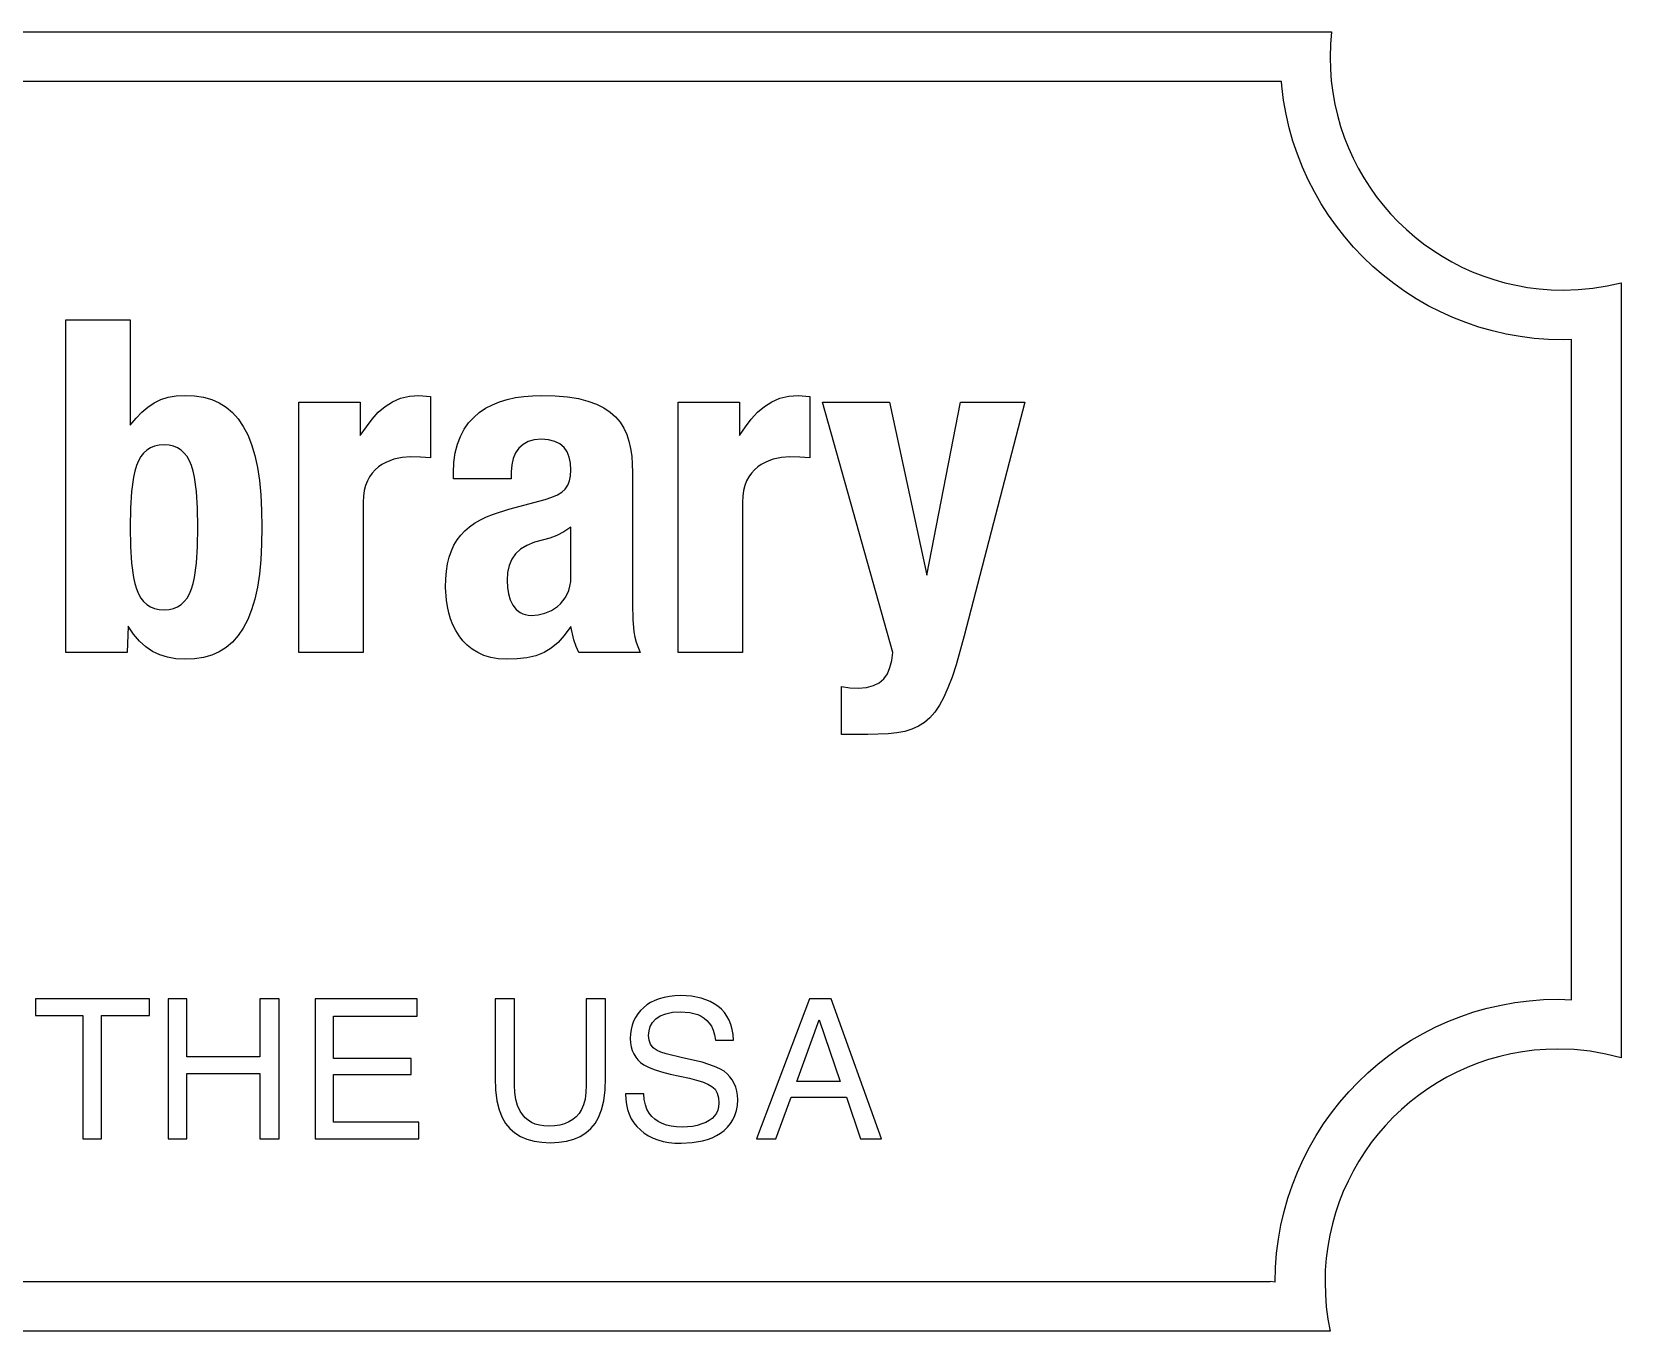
# Model space of a CAD drawing. Extents: x -37 to 37, y -70 to 70.
# Drawn here: x -0.22 to 37.14, y 39.03 to 69.58 of the extents above; entities that cross this region are included whole.
import ezdxf

# ---------------------------------------------------------------- set-up
doc = ezdxf.new("R2010")
doc.units = 0
doc.header["$MEASUREMENT"] = 0
doc.layers.get('0').update_dxf_attribs({"linetype": 'CONTINUOUS'})

msp = doc.modelspace()

# ---------------------------------------------------------------- linework, layer by layer
for p, q in [((-30.618, 69.577), (30.326, 69.577)), ((30.326, 69.577), (30.302, 69.282)), ((30.302, 69.282), (30.293, 68.981)), ((30.293, 68.981), (30.301, 68.699)), ((29.149, 68.406), (-29.408, 68.406)), ((29.157, 68.303), (29.149, 68.406)), ((30.301, 68.699), (30.322, 68.421)), ((30.322, 68.421), (30.357, 68.147)), ((29.199, 67.971), (29.157, 68.303)), ((30.357, 68.147), (30.405, 67.878)), ((29.258, 67.643), (29.199, 67.971)), ((29.332, 67.321), (29.258, 67.643)), ((30.405, 67.878), (30.466, 67.613)), ((29.421, 67.006), (29.332, 67.321)), ((30.466, 67.613), (30.539, 67.353)), ((30.539, 67.353), (30.625, 67.099)), ((29.526, 66.696), (29.421, 67.006)), ((30.625, 67.099), (30.723, 66.85)), ((29.645, 66.394), (29.526, 66.696)), ((30.723, 66.85), (30.833, 66.607)), ((30.833, 66.607), (30.954, 66.371)), ((29.778, 66.1), (29.645, 66.394)), ((30.954, 66.371), (31.086, 66.142)), ((31.086, 66.142), (31.228, 65.92)), ((29.925, 65.813), (29.778, 66.1)), ((30.085, 65.534), (29.925, 65.813)), ((31.228, 65.92), (31.38, 65.705)), ((30.258, 65.265), (30.085, 65.534)), ((31.38, 65.705), (31.543, 65.498)), ((31.543, 65.498), (31.715, 65.3)), ((30.443, 65.004), (30.258, 65.265)), ((30.64, 64.754), (30.443, 65.004)), ((31.715, 65.3), (31.896, 65.11)), ((31.896, 65.11), (32.086, 64.928)), ((30.848, 64.513), (30.64, 64.754)), ((32.086, 64.928), (32.285, 64.756)), ((32.285, 64.756), (32.492, 64.594)), ((31.068, 64.282), (30.848, 64.513)), ((31.299, 64.062), (31.068, 64.282)), ((32.492, 64.594), (32.706, 64.441)), ((32.706, 64.441), (32.929, 64.299)), ((32.929, 64.299), (33.158, 64.167)), ((31.54, 63.853), (31.299, 64.062)), ((33.158, 64.167), (33.394, 64.046)), ((33.394, 64.046), (33.637, 63.936)), ((33.637, 63.936), (33.885, 63.838)), ((31.791, 63.656), (31.54, 63.853)), ((32.051, 63.471), (31.791, 63.656)), ((33.885, 63.838), (34.14, 63.752)), ((34.14, 63.752), (34.4, 63.678)), ((34.4, 63.678), (34.665, 63.617)), ((34.665, 63.617), (34.935, 63.569)), ((34.935, 63.569), (35.209, 63.534)), ((35.209, 63.534), (35.487, 63.513)), ((35.487, 63.513), (35.769, 63.506)), ((35.769, 63.506), (36.121, 63.517)), ((36.121, 63.517), (36.466, 63.551)), ((36.466, 63.551), (36.805, 63.605)), ((36.805, 63.605), (37.136, 63.678)), ((37.136, 63.678), (37.136, 45.457)), ((32.321, 63.298), (32.051, 63.471)), ((32.599, 63.138), (32.321, 63.298)), ((32.886, 62.991), (32.599, 63.138)), ((0.578, 62.802), (2.089, 62.802)), ((0.578, 54.981), (0.578, 62.802)), ((2.089, 62.802), (2.089, 60.327)), ((33.181, 62.858), (32.886, 62.991)), ((33.483, 62.739), (33.181, 62.858)), ((33.792, 62.634), (33.483, 62.739)), ((34.108, 62.544), (33.792, 62.634)), ((34.43, 62.47), (34.108, 62.544)), ((34.758, 62.412), (34.43, 62.47)), ((35.091, 62.369), (34.758, 62.412)), ((35.428, 62.344), (35.091, 62.369)), ((35.773, 62.335), (35.428, 62.344)), ((35.966, 62.341), (35.773, 62.335)), ((35.966, 46.823), (35.966, 62.341)), ((2.652, 60.853), (2.813, 60.93)), ((2.813, 60.93), (2.987, 60.984)), ((2.987, 60.984), (3.176, 61.016)), ((3.176, 61.016), (3.381, 61.027)), ((3.381, 61.027), (3.605, 61.017)), ((3.605, 61.017), (3.814, 60.984)), ((3.814, 60.984), (4.008, 60.929)), ((4.008, 60.929), (4.186, 60.851)), ((8.256, 60.879), (8.447, 60.96)), ((8.447, 60.96), (8.654, 61.01)), ((8.654, 61.01), (8.88, 61.027)), ((8.88, 61.027), (9.154, 61.005)), ((9.154, 61.005), (9.154, 59.559)), ((10.775, 60.879), (10.956, 60.934)), ((10.956, 60.934), (11.146, 60.976)), ((11.146, 60.976), (11.344, 61.005)), ((11.344, 61.005), (11.549, 61.022)), ((11.549, 61.022), (11.76, 61.027)), ((11.76, 61.027), (12.08, 61.019)), ((12.08, 61.019), (12.368, 60.993)), ((12.368, 60.993), (12.625, 60.952)), ((12.625, 60.952), (12.852, 60.894)), ((12.852, 60.894), (13.052, 60.822)), ((17.172, 60.879), (17.362, 60.96)), ((17.362, 60.96), (17.57, 61.01)), ((17.57, 61.01), (17.795, 61.027)), ((17.795, 61.027), (18.068, 61.005)), ((18.068, 61.005), (18.068, 59.559)), ((2.234, 60.492), (2.364, 60.634)), ((2.364, 60.634), (2.503, 60.755)), ((2.503, 60.755), (2.652, 60.853)), ((4.186, 60.851), (4.349, 60.75)), ((4.349, 60.75), (4.497, 60.624)), ((4.497, 60.624), (4.631, 60.474)), ((6.054, 60.873), (7.5, 60.873)), ((6.054, 54.981), (6.054, 60.873)), ((7.5, 60.873), (7.5, 60.085)), ((7.776, 60.473), (7.922, 60.634)), ((7.922, 60.634), (8.082, 60.77)), ((8.082, 60.77), (8.256, 60.879)), ((10.165, 60.513), (10.298, 60.627)), ((10.298, 60.627), (10.445, 60.726)), ((10.445, 60.726), (10.605, 60.81)), ((10.605, 60.81), (10.775, 60.879)), ((13.052, 60.822), (13.226, 60.736)), ((13.226, 60.736), (13.375, 60.635)), ((13.375, 60.635), (13.502, 60.522)), ((13.502, 60.522), (13.608, 60.396)), ((14.97, 60.873), (16.414, 60.873)), ((14.97, 54.981), (14.97, 60.873)), ((16.414, 60.873), (16.414, 60.085)), ((16.69, 60.473), (16.837, 60.634)), ((16.837, 60.634), (16.997, 60.77)), ((16.997, 60.77), (17.172, 60.879)), ((18.363, 60.873), (19.939, 60.873)), ((20.017, 54.981), (18.363, 60.873)), ((19.939, 60.873), (20.816, 56.8)), ((20.816, 56.8), (21.605, 60.873)), ((21.605, 60.873), (23.116, 60.873)), ((23.116, 60.873), (21.692, 55.376)), ((2.089, 60.327), (2.234, 60.492)), ((4.631, 60.474), (4.749, 60.299)), ((4.749, 60.299), (4.854, 60.098)), ((7.5, 60.085), (7.643, 60.289)), ((7.643, 60.289), (7.776, 60.473)), ((9.854, 60.066), (9.942, 60.233)), ((9.942, 60.233), (10.045, 60.381)), ((10.045, 60.381), (10.165, 60.513)), ((13.608, 60.396), (13.694, 60.259)), ((13.694, 60.259), (13.763, 60.11)), ((16.414, 60.085), (16.557, 60.289)), ((16.557, 60.289), (16.69, 60.473)), ((2.568, 59.797), (2.483, 59.743)), ((2.663, 59.835), (2.568, 59.797)), ((2.77, 59.858), (2.663, 59.835)), ((2.89, 59.866), (2.77, 59.858)), ((3.007, 59.858), (2.89, 59.866)), ((3.112, 59.835), (3.007, 59.858)), ((3.207, 59.797), (3.112, 59.835)), ((3.29, 59.743), (3.207, 59.797)), ((4.854, 60.098), (4.943, 59.871)), ((4.943, 59.871), (5.019, 59.617)), ((9.733, 59.677), (9.785, 59.881)), ((9.785, 59.881), (9.854, 60.066)), ((11.227, 59.787), (11.149, 59.675)), ((11.326, 59.876), (11.227, 59.787)), ((11.446, 59.942), (11.326, 59.876)), ((11.588, 59.983), (11.446, 59.942)), ((11.75, 59.997), (11.588, 59.983)), ((11.924, 59.985), (11.75, 59.997)), ((12.072, 59.948), (11.924, 59.985)), ((12.193, 59.887), (12.072, 59.948)), ((12.289, 59.804), (12.193, 59.887)), ((12.362, 59.701), (12.289, 59.804)), ((13.763, 60.11), (13.815, 59.951)), ((13.815, 59.951), (13.853, 59.781)), ((13.853, 59.781), (13.879, 59.603)), ((2.287, 59.491), (2.239, 59.377)), ((2.343, 59.59), (2.287, 59.491)), ((2.408, 59.674), (2.343, 59.59)), ((2.483, 59.743), (2.408, 59.674)), ((3.364, 59.674), (3.29, 59.743)), ((3.428, 59.59), (3.364, 59.674)), ((3.483, 59.491), (3.428, 59.59)), ((3.53, 59.377), (3.483, 59.491)), ((5.019, 59.617), (5.081, 59.336)), ((8.01, 59.404), (7.927, 59.346)), ((8.098, 59.453), (8.01, 59.404)), ((8.191, 59.494), (8.098, 59.453)), ((8.286, 59.527), (8.191, 59.494)), ((8.484, 59.568), (8.286, 59.527)), ((8.683, 59.582), (8.484, 59.568)), ((8.918, 59.575), (8.683, 59.582)), ((9.154, 59.559), (8.918, 59.575)), ((9.691, 59.209), (9.702, 59.453)), ((9.702, 59.453), (9.733, 59.677)), ((11.093, 59.545), (11.06, 59.396)), ((11.149, 59.675), (11.093, 59.545)), ((12.412, 59.577), (12.362, 59.701)), ((12.441, 59.435), (12.412, 59.577)), ((12.451, 59.275), (12.441, 59.435)), ((13.879, 59.603), (13.892, 59.415)), ((13.892, 59.415), (13.897, 59.22)), ((16.925, 59.404), (16.842, 59.346)), ((17.013, 59.453), (16.925, 59.404)), ((17.106, 59.494), (17.013, 59.453)), ((17.201, 59.527), (17.106, 59.494)), ((17.398, 59.568), (17.201, 59.527)), ((17.597, 59.582), (17.398, 59.568)), ((17.833, 59.575), (17.597, 59.582)), ((18.068, 59.559), (17.833, 59.575)), ((2.166, 59.104), (2.12, 58.771)), ((2.199, 59.248), (2.166, 59.104)), ((2.239, 59.377), (2.199, 59.248)), ((3.57, 59.248), (3.53, 59.377)), ((3.602, 59.104), (3.57, 59.248)), ((3.647, 58.771), (3.602, 59.104)), ((5.081, 59.336), (5.128, 59.027)), ((5.128, 59.027), (5.162, 58.69)), ((7.719, 59.115), (7.666, 59.018)), ((7.78, 59.202), (7.719, 59.115)), ((7.85, 59.279), (7.78, 59.202)), ((7.927, 59.346), (7.85, 59.279)), ((9.691, 59.067), (9.691, 59.209)), ((11.048, 59.067), (9.691, 59.067)), ((11.06, 59.396), (11.048, 59.231)), ((11.048, 59.231), (11.048, 59.067)), ((12.42, 59.018), (12.443, 59.137)), ((12.443, 59.137), (12.451, 59.275)), ((13.897, 59.22), (13.897, 56.121)), ((16.634, 59.115), (16.581, 59.018)), ((16.696, 59.202), (16.634, 59.115)), ((16.765, 59.279), (16.696, 59.202)), ((16.842, 59.346), (16.765, 59.279)), ((2.12, 58.771), (2.096, 58.379)), ((3.671, 58.379), (3.647, 58.771)), ((5.162, 58.69), (5.182, 58.323)), ((7.572, 58.661), (7.566, 58.52)), ((7.592, 58.791), (7.572, 58.661)), ((7.624, 58.91), (7.592, 58.791)), ((7.666, 59.018), (7.624, 58.91)), ((12.003, 58.633), (12.132, 58.688)), ((12.132, 58.688), (12.236, 58.752)), ((12.236, 58.752), (12.318, 58.827)), ((12.318, 58.827), (12.379, 58.915)), ((12.379, 58.915), (12.42, 59.018)), ((16.488, 58.661), (16.481, 58.52)), ((16.507, 58.791), (16.488, 58.661)), ((16.539, 58.91), (16.507, 58.791)), ((16.581, 59.018), (16.539, 58.91)), ((2.096, 58.379), (2.089, 57.928)), ((3.678, 57.928), (3.671, 58.379)), ((5.182, 58.323), (5.189, 57.928)), ((7.566, 58.52), (7.566, 54.981)), ((10.631, 58.239), (10.994, 58.355)), ((10.994, 58.355), (11.849, 58.585)), ((11.849, 58.585), (12.003, 58.633)), ((16.481, 58.52), (16.481, 54.981)), ((2.089, 57.928), (2.096, 57.476)), ((3.671, 57.476), (3.678, 57.928)), ((5.189, 57.928), (5.182, 57.532)), ((9.957, 57.845), (10.066, 57.939)), ((10.066, 57.939), (10.188, 58.025)), ((10.188, 58.025), (10.323, 58.103)), ((10.323, 58.103), (10.47, 58.174)), ((10.47, 58.174), (10.631, 58.239)), ((12.451, 57.928), (12.288, 57.823)), ((12.451, 56.767), (12.451, 57.928)), ((5.182, 57.532), (5.162, 57.166)), ((9.702, 57.508), (9.775, 57.631)), ((9.775, 57.631), (9.86, 57.743)), ((9.86, 57.743), (9.957, 57.845)), ((11.592, 57.575), (11.413, 57.502)), ((11.805, 57.632), (11.592, 57.575)), ((11.955, 57.675), (11.805, 57.632)), ((12.119, 57.739), (11.955, 57.675)), ((12.288, 57.823), (12.119, 57.739)), ((2.096, 57.476), (2.12, 57.084)), ((3.647, 57.084), (3.671, 57.476)), ((5.162, 57.166), (5.128, 56.828)), ((9.553, 57.071), (9.591, 57.229)), ((9.591, 57.229), (9.641, 57.374)), ((9.641, 57.374), (9.702, 57.508)), ((11.059, 57.177), (10.997, 57.031)), ((11.147, 57.304), (11.059, 57.177)), ((11.265, 57.411), (11.147, 57.304)), ((11.413, 57.502), (11.265, 57.411)), ((2.12, 57.084), (2.166, 56.751)), ((3.602, 56.751), (3.647, 57.084)), ((5.128, 56.828), (5.081, 56.519)), ((9.51, 56.715), (9.526, 56.9)), ((9.526, 56.9), (9.553, 57.071)), ((10.962, 56.866), (10.95, 56.679)), ((10.997, 57.031), (10.962, 56.866)), ((2.166, 56.751), (2.199, 56.607)), ((2.199, 56.607), (2.239, 56.478)), ((2.239, 56.478), (2.287, 56.364)), ((3.483, 56.364), (3.53, 56.478)), ((3.53, 56.478), (3.57, 56.607)), ((3.57, 56.607), (3.602, 56.751)), ((5.081, 56.519), (5.019, 56.238)), ((9.505, 56.515), (9.51, 56.715)), ((9.523, 56.216), (9.505, 56.515)), ((10.95, 56.679), (10.958, 56.515)), ((10.958, 56.515), (10.982, 56.361)), ((12.362, 56.353), (12.4, 56.443)), ((12.4, 56.443), (12.427, 56.543)), ((12.427, 56.543), (12.445, 56.65)), ((12.445, 56.65), (12.451, 56.767)), ((2.287, 56.364), (2.343, 56.265)), ((2.343, 56.265), (2.408, 56.181)), ((2.408, 56.181), (2.483, 56.112)), ((2.483, 56.112), (2.568, 56.059)), ((2.568, 56.059), (2.663, 56.02)), ((3.112, 56.02), (3.207, 56.059)), ((3.207, 56.059), (3.29, 56.112)), ((3.29, 56.112), (3.364, 56.181)), ((3.364, 56.181), (3.428, 56.265)), ((3.428, 56.265), (3.483, 56.364)), ((5.019, 56.238), (4.943, 55.985)), ((9.546, 56.066), (9.523, 56.216)), ((9.58, 55.919), (9.546, 56.066)), ((10.982, 56.361), (11.024, 56.222)), ((11.024, 56.222), (11.083, 56.1)), ((11.083, 56.1), (11.162, 55.999)), ((11.993, 55.975), (12.137, 56.07)), ((12.137, 56.07), (12.203, 56.129)), ((12.203, 56.129), (12.263, 56.196)), ((12.263, 56.196), (12.316, 56.27)), ((12.316, 56.27), (12.362, 56.353)), ((13.897, 56.121), (13.904, 55.76)), ((2.663, 56.02), (2.77, 55.997)), ((2.77, 55.997), (2.89, 55.99)), ((2.89, 55.99), (3.007, 55.997)), ((3.007, 55.997), (3.112, 56.02)), ((4.854, 55.757), (4.749, 55.557)), ((4.943, 55.985), (4.854, 55.757)), ((9.623, 55.774), (9.58, 55.919)), ((9.678, 55.635), (9.623, 55.774)), ((11.162, 55.999), (11.26, 55.923)), ((11.26, 55.923), (11.317, 55.895)), ((11.317, 55.895), (11.379, 55.875)), ((11.379, 55.875), (11.447, 55.862)), ((11.447, 55.862), (11.52, 55.858)), ((11.52, 55.858), (11.677, 55.87)), ((11.677, 55.87), (11.837, 55.909)), ((11.837, 55.909), (11.993, 55.975)), ((13.904, 55.76), (13.932, 55.473)), ((2.045, 55.606), (2.023, 54.981)), ((2.173, 55.415), (2.045, 55.606)), ((2.31, 55.253), (2.173, 55.415)), ((4.631, 55.381), (4.497, 55.231)), ((4.749, 55.557), (4.631, 55.381)), ((9.744, 55.501), (9.678, 55.635)), ((9.822, 55.376), (9.744, 55.501)), ((9.913, 55.259), (9.822, 55.376)), ((12.293, 55.386), (12.148, 55.216)), ((12.451, 55.595), (12.293, 55.386)), ((12.523, 55.284), (12.451, 55.595)), ((13.932, 55.473), (13.956, 55.347)), ((13.956, 55.347), (13.988, 55.226)), ((21.692, 55.376), (21.502, 54.691)), ((2.023, 54.981), (0.578, 54.981)), ((2.457, 55.119), (2.31, 55.253)), ((2.615, 55.012), (2.457, 55.119)), ((2.786, 54.93), (2.615, 55.012)), ((2.97, 54.873), (2.786, 54.93)), ((4.008, 54.926), (3.814, 54.871)), ((4.186, 55.004), (4.008, 54.926)), ((4.349, 55.106), (4.186, 55.004)), ((4.497, 55.231), (4.349, 55.106)), ((7.566, 54.981), (6.054, 54.981)), ((10.016, 55.154), (9.913, 55.259)), ((10.132, 55.06), (10.016, 55.154)), ((10.262, 54.981), (10.132, 55.06)), ((10.406, 54.916), (10.262, 54.981)), ((10.565, 54.868), (10.406, 54.916)), ((11.818, 54.981), (11.628, 54.909)), ((11.99, 55.083), (11.818, 54.981)), ((12.148, 55.216), (11.99, 55.083)), ((12.572, 55.128), (12.523, 55.284)), ((12.636, 54.981), (12.572, 55.128)), ((14.082, 54.981), (12.636, 54.981)), ((13.988, 55.226), (14.082, 54.981)), ((16.481, 54.981), (14.97, 54.981)), ((19.992, 54.795), (20.017, 54.981)), ((3.168, 54.839), (2.97, 54.873)), ((3.381, 54.828), (3.168, 54.839)), ((3.605, 54.839), (3.381, 54.828)), ((3.814, 54.871), (3.605, 54.839)), ((10.739, 54.838), (10.565, 54.868)), ((10.928, 54.828), (10.739, 54.838)), ((11.186, 54.836), (10.928, 54.828)), ((11.418, 54.862), (11.186, 54.836)), ((11.628, 54.909), (11.418, 54.862)), ((19.888, 54.487), (19.95, 54.63)), ((19.95, 54.63), (19.992, 54.795)), ((21.502, 54.691), (21.408, 54.405)), ((18.812, 54.182), (19.009, 54.158)), ((18.812, 53.054), (18.812, 54.182)), ((19.399, 54.164), (19.561, 54.206)), ((19.561, 54.206), (19.696, 54.274)), ((19.696, 54.274), (19.804, 54.368)), ((19.804, 54.368), (19.888, 54.487)), ((21.408, 54.405), (21.313, 54.154)), ((19.009, 54.158), (19.205, 54.15)), ((19.205, 54.15), (19.399, 54.164)), ((21.216, 53.935), (21.113, 53.746)), ((21.313, 54.154), (21.216, 53.935)), ((20.887, 53.451), (20.76, 53.34)), ((21.005, 53.586), (20.887, 53.451)), ((21.113, 53.746), (21.005, 53.586)), ((19.426, 53.054), (18.812, 53.054)), ((19.904, 53.07), (19.426, 53.054)), ((20.11, 53.094), (19.904, 53.07)), ((20.297, 53.13), (20.11, 53.094)), ((20.466, 53.182), (20.297, 53.13)), ((20.62, 53.251), (20.466, 53.182)), ((20.76, 53.34), (20.62, 53.251)), ((-0.133, 46.842), (-0.133, 46.451)), ((2.542, 46.842), (-0.133, 46.842)), ((2.542, 46.451), (2.542, 46.842)), ((2.983, 46.842), (2.983, 43.549)), ((3.425, 46.842), (2.983, 46.842)), ((3.425, 45.479), (3.425, 46.842)), ((5.595, 46.842), (5.141, 46.842)), ((5.141, 46.842), (5.141, 45.479)), ((5.595, 43.549), (5.595, 46.842)), ((6.44, 46.842), (6.44, 43.549)), ((8.838, 46.842), (6.44, 46.842)), ((8.838, 46.438), (8.838, 46.842)), ((11.121, 46.842), (10.667, 46.842)), ((10.667, 46.842), (10.667, 44.987)), ((11.121, 44.81), (11.121, 46.842)), ((13.266, 46.842), (12.812, 46.842)), ((12.812, 46.842), (12.812, 44.81)), ((13.266, 44.987), (13.266, 46.842)), ((14.236, 46.699), (14.156, 46.635)), ((14.324, 46.755), (14.236, 46.699)), ((14.422, 46.803), (14.324, 46.755)), ((14.528, 46.843), (14.422, 46.803)), ((14.642, 46.875), (14.528, 46.843)), ((14.764, 46.898), (14.642, 46.875)), ((14.894, 46.913), (14.764, 46.898)), ((15.032, 46.918), (14.894, 46.913)), ((15.281, 46.903), (15.032, 46.918)), ((15.513, 46.857), (15.281, 46.903)), ((15.621, 46.822), (15.513, 46.857)), ((15.723, 46.779), (15.621, 46.822)), ((15.818, 46.728), (15.723, 46.779)), ((15.906, 46.668), (15.818, 46.728)), ((18.06, 46.842), (16.811, 43.549)), ((18.565, 46.842), (18.06, 46.842)), ((19.751, 43.549), (18.565, 46.842)), ((33.989, 46.624), (34.311, 46.698)), ((34.311, 46.698), (34.638, 46.756)), ((34.638, 46.756), (34.971, 46.799)), ((34.971, 46.799), (35.307, 46.824)), ((35.307, 46.824), (35.653, 46.833)), ((35.653, 46.833), (35.966, 46.823)), ((-0.133, 46.451), (0.977, 46.451)), ((0.977, 46.451), (0.977, 43.549)), ((1.419, 43.549), (1.419, 46.451)), ((1.419, 46.451), (2.542, 46.451)), ((6.869, 46.438), (8.838, 46.438)), ((6.869, 45.441), (6.869, 46.438)), ((13.969, 46.405), (13.925, 46.316)), ((14.022, 46.488), (13.969, 46.405)), ((14.084, 46.565), (14.022, 46.488)), ((14.156, 46.635), (14.084, 46.565)), ((14.371, 46.287), (14.449, 46.37)), ((14.449, 46.37), (14.551, 46.44)), ((14.551, 46.44), (14.68, 46.493)), ((14.68, 46.493), (14.836, 46.527)), ((14.836, 46.527), (15.02, 46.539)), ((15.02, 46.539), (15.242, 46.522)), ((15.242, 46.522), (15.341, 46.502)), ((15.341, 46.502), (15.431, 46.473)), ((15.431, 46.473), (15.513, 46.436)), ((15.513, 46.436), (15.586, 46.39)), ((15.586, 46.39), (15.649, 46.336)), ((15.649, 46.336), (15.701, 46.274)), ((15.986, 46.6), (15.906, 46.668)), ((16.057, 46.523), (15.986, 46.6)), ((16.119, 46.437), (16.057, 46.523)), ((16.171, 46.343), (16.119, 46.437)), ((16.213, 46.239), (16.171, 46.343)), ((17.758, 44.899), (18.288, 46.35)), ((18.288, 46.35), (18.78, 44.899)), ((33.062, 46.31), (33.364, 46.429)), ((33.364, 46.429), (33.673, 46.534)), ((33.673, 46.534), (33.989, 46.624)), ((13.851, 46.017), (13.846, 45.908)), ((13.866, 46.122), (13.851, 46.017)), ((13.891, 46.222), (13.866, 46.122)), ((13.925, 46.316), (13.891, 46.222)), ((14.275, 45.984), (14.286, 46.091)), ((14.287, 45.87), (14.275, 45.984)), ((14.286, 46.091), (14.317, 46.193)), ((14.317, 46.193), (14.371, 46.287)), ((15.701, 46.274), (15.753, 46.199)), ((15.753, 46.199), (15.796, 46.105)), ((15.796, 46.105), (15.829, 45.995)), ((15.829, 45.995), (15.852, 45.87)), ((16.244, 46.125), (16.213, 46.239)), ((16.262, 46.003), (16.244, 46.125)), ((16.269, 45.87), (16.262, 46.003)), ((32.202, 45.87), (32.481, 46.03)), ((32.481, 46.03), (32.767, 46.177)), ((32.767, 46.177), (33.062, 46.31)), ((13.846, 45.908), (13.852, 45.808)), ((13.852, 45.808), (13.867, 45.714)), ((13.867, 45.714), (13.893, 45.627)), ((13.893, 45.627), (13.928, 45.547)), ((14.324, 45.774), (14.287, 45.87)), ((14.387, 45.695), (14.324, 45.774)), ((14.477, 45.631), (14.387, 45.695)), ((14.565, 45.591), (14.477, 45.631)), ((14.693, 45.547), (14.565, 45.591)), ((15.852, 45.87), (16.269, 45.87)), ((31.672, 45.511), (31.933, 45.697)), ((31.933, 45.697), (32.202, 45.87)), ((34.815, 45.599), (34.546, 45.551)), ((35.089, 45.634), (34.815, 45.599)), ((35.367, 45.655), (35.089, 45.634)), ((35.648, 45.662), (35.367, 45.655)), ((36.033, 45.649), (35.648, 45.662)), ((36.41, 45.61), (36.033, 45.649)), ((36.777, 45.546), (36.41, 45.61)), ((5.141, 45.479), (3.425, 45.479)), ((8.699, 45.441), (6.869, 45.441)), ((8.699, 45.063), (8.699, 45.441)), ((13.928, 45.547), (13.973, 45.473)), ((13.973, 45.473), (14.027, 45.406)), ((14.027, 45.406), (14.09, 45.345)), ((14.09, 45.345), (14.162, 45.29)), ((14.162, 45.29), (14.271, 45.233)), ((14.271, 45.233), (14.409, 45.178)), ((15.07, 45.454), (14.693, 45.547)), ((15.537, 45.353), (15.07, 45.454)), ((15.829, 45.255), (15.537, 45.353)), ((15.95, 45.2), (15.829, 45.255)), ((31.181, 45.105), (31.422, 45.314)), ((31.422, 45.314), (31.672, 45.511)), ((33.518, 45.232), (33.276, 45.122)), ((33.767, 45.33), (33.518, 45.232)), ((34.021, 45.416), (33.767, 45.33)), ((34.281, 45.49), (34.021, 45.416)), ((34.546, 45.551), (34.281, 45.49)), ((37.136, 45.457), (36.777, 45.546)), ((3.425, 45.088), (5.141, 45.088)), ((3.425, 43.549), (3.425, 45.088)), ((5.141, 45.088), (5.141, 43.549)), ((6.869, 43.94), (6.869, 45.063)), ((6.869, 45.063), (8.699, 45.063)), ((10.667, 44.987), (10.678, 44.701)), ((13.255, 44.701), (13.266, 44.987)), ((14.409, 45.178), (14.579, 45.125)), ((14.579, 45.125), (14.78, 45.075)), ((14.78, 45.075), (15.234, 44.975)), ((15.234, 44.975), (15.402, 44.934)), ((15.402, 44.934), (15.547, 44.889)), ((15.547, 44.889), (15.667, 44.84)), ((15.667, 44.84), (15.764, 44.785)), ((16.054, 45.139), (15.95, 45.2)), ((16.126, 45.078), (16.054, 45.139)), ((16.189, 45.011), (16.126, 45.078)), ((16.243, 44.937), (16.189, 45.011)), ((16.288, 44.856), (16.243, 44.937)), ((16.323, 44.769), (16.288, 44.856)), ((18.78, 44.899), (17.758, 44.899)), ((30.731, 44.655), (30.95, 44.885)), ((30.95, 44.885), (31.181, 45.105)), ((32.811, 44.869), (32.589, 44.727)), ((33.04, 45.001), (32.811, 44.869)), ((33.276, 45.122), (33.04, 45.001)), ((10.678, 44.701), (10.711, 44.449)), ((11.129, 44.638), (11.121, 44.81)), ((11.153, 44.479), (11.129, 44.638)), ((11.196, 44.335), (11.153, 44.479)), ((12.783, 44.484), (12.748, 44.351)), ((12.805, 44.638), (12.783, 44.484)), ((12.812, 44.81), (12.805, 44.638)), ((13.222, 44.449), (13.255, 44.701)), ((14.162, 44.609), (13.733, 44.609)), ((13.733, 44.609), (13.738, 44.479)), ((13.738, 44.479), (13.754, 44.356)), ((14.176, 44.474), (14.162, 44.609)), ((14.201, 44.353), (14.176, 44.474)), ((15.764, 44.785), (15.838, 44.717)), ((15.838, 44.717), (15.889, 44.628)), ((15.889, 44.628), (15.919, 44.519)), ((15.919, 44.519), (15.928, 44.394)), ((16.349, 44.675), (16.323, 44.769)), ((16.365, 44.576), (16.349, 44.675)), ((16.363, 44.338), (16.37, 44.47)), ((16.37, 44.47), (16.365, 44.576)), ((17.266, 43.549), (17.631, 44.533)), ((17.631, 44.533), (18.931, 44.533)), ((18.931, 44.533), (19.259, 43.549)), ((30.522, 44.414), (30.731, 44.655)), ((32.374, 44.574), (32.167, 44.411)), ((32.589, 44.727), (32.374, 44.574)), ((10.711, 44.449), (10.763, 44.233)), ((10.763, 44.233), (10.831, 44.053)), ((11.26, 44.205), (11.196, 44.335)), ((11.312, 44.121), (11.26, 44.205)), ((11.373, 44.049), (11.312, 44.121)), ((12.641, 44.15), (12.573, 44.07)), ((12.698, 44.243), (12.641, 44.15)), ((12.748, 44.351), (12.698, 44.243)), ((13.102, 44.053), (13.17, 44.233)), ((13.17, 44.233), (13.222, 44.449)), ((13.754, 44.356), (13.781, 44.239)), ((13.781, 44.239), (13.82, 44.129)), ((13.82, 44.129), (13.869, 44.026)), ((14.238, 44.247), (14.201, 44.353)), ((14.288, 44.154), (14.238, 44.247)), ((14.35, 44.079), (14.288, 44.154)), ((15.826, 44.091), (15.769, 44.033)), ((15.87, 44.156), (15.826, 44.091)), ((15.902, 44.229), (15.87, 44.156)), ((15.922, 44.308), (15.902, 44.229)), ((15.928, 44.394), (15.922, 44.308)), ((16.26, 44.001), (16.307, 44.104)), ((16.307, 44.104), (16.341, 44.216)), ((16.341, 44.216), (16.363, 44.338)), ((30.14, 43.902), (30.325, 44.163)), ((30.325, 44.163), (30.522, 44.414)), ((31.969, 44.239), (31.778, 44.058)), ((32.167, 44.411), (31.969, 44.239)), ((8.875, 43.94), (6.869, 43.94)), ((8.875, 43.549), (8.875, 43.94)), ((10.831, 44.053), (10.915, 43.916)), ((10.915, 43.916), (11.015, 43.796)), ((11.015, 43.796), (11.133, 43.694)), ((11.444, 43.988), (11.373, 44.049)), ((11.523, 43.938), (11.444, 43.988)), ((11.612, 43.9), (11.523, 43.938)), ((11.709, 43.873), (11.612, 43.9)), ((11.815, 43.857), (11.709, 43.873)), ((11.929, 43.852), (11.815, 43.857)), ((12.065, 43.858), (11.929, 43.852)), ((12.189, 43.875), (12.065, 43.858)), ((12.302, 43.905), (12.189, 43.875)), ((12.403, 43.948), (12.302, 43.905)), ((12.494, 44.003), (12.403, 43.948)), ((12.573, 44.07), (12.494, 44.003)), ((12.8, 43.694), (12.917, 43.796)), ((12.917, 43.796), (13.018, 43.916)), ((13.018, 43.916), (13.102, 44.053)), ((13.869, 44.026), (13.93, 43.931)), ((13.93, 43.931), (14.002, 43.843)), ((14.002, 43.843), (14.086, 43.763)), ((14.086, 43.763), (14.175, 43.688)), ((14.421, 44.013), (14.35, 44.079)), ((14.502, 43.956), (14.421, 44.013)), ((14.594, 43.91), (14.502, 43.956)), ((14.696, 43.874), (14.594, 43.91)), ((14.81, 43.847), (14.696, 43.874)), ((14.934, 43.832), (14.81, 43.847)), ((15.07, 43.826), (14.934, 43.832)), ((15.191, 43.831), (15.07, 43.826)), ((15.307, 43.845), (15.191, 43.831)), ((15.418, 43.869), (15.307, 43.845)), ((15.524, 43.902), (15.418, 43.869)), ((15.618, 43.939), (15.524, 43.902)), ((15.699, 43.983), (15.618, 43.939)), ((15.769, 44.033), (15.699, 43.983)), ((15.968, 43.684), (16.055, 43.75)), ((16.055, 43.75), (16.134, 43.825)), ((16.134, 43.825), (16.202, 43.909)), ((16.202, 43.909), (16.26, 44.001)), ((29.967, 43.632), (30.14, 43.902)), ((31.597, 43.868), (31.425, 43.669)), ((31.778, 44.058), (31.597, 43.868)), ((0.977, 43.549), (1.419, 43.549)), ((2.983, 43.549), (3.425, 43.549)), ((5.141, 43.549), (5.595, 43.549)), ((6.44, 43.549), (8.875, 43.549)), ((11.133, 43.694), (11.266, 43.61)), ((11.266, 43.61), (11.416, 43.545)), ((11.416, 43.545), (11.583, 43.498)), ((11.583, 43.498), (11.767, 43.47)), ((11.767, 43.47), (11.966, 43.46)), ((11.966, 43.46), (12.166, 43.47)), ((12.166, 43.47), (12.35, 43.498)), ((12.35, 43.498), (12.517, 43.545)), ((12.517, 43.545), (12.667, 43.61)), ((12.667, 43.61), (12.8, 43.694)), ((14.175, 43.688), (14.273, 43.624)), ((14.273, 43.624), (14.38, 43.569)), ((14.38, 43.569), (14.495, 43.525)), ((14.495, 43.525), (14.619, 43.491)), ((14.619, 43.491), (14.751, 43.467)), ((14.751, 43.467), (14.894, 43.453)), ((14.894, 43.453), (15.045, 43.448)), ((15.045, 43.448), (15.301, 43.462)), ((15.301, 43.462), (15.545, 43.505)), ((15.545, 43.505), (15.66, 43.538)), ((15.66, 43.538), (15.769, 43.578)), ((15.769, 43.578), (15.872, 43.627)), ((15.872, 43.627), (15.968, 43.684)), ((16.811, 43.549), (17.266, 43.549)), ((19.259, 43.549), (19.751, 43.549)), ((29.66, 43.067), (29.807, 43.354)), ((29.807, 43.354), (29.967, 43.632)), ((31.263, 43.462), (31.11, 43.247)), ((31.425, 43.669), (31.263, 43.462)), ((29.527, 42.772), (29.66, 43.067)), ((30.968, 43.025), (30.836, 42.795)), ((31.11, 43.247), (30.968, 43.025)), ((29.408, 42.47), (29.527, 42.772)), ((30.836, 42.795), (30.715, 42.559)), ((29.303, 42.16), (29.408, 42.47)), ((30.605, 42.317), (30.507, 42.068)), ((30.715, 42.559), (30.605, 42.317)), ((29.139, 41.522), (29.213, 41.844)), ((29.213, 41.844), (29.303, 42.16)), ((30.507, 42.068), (30.421, 41.813)), ((29.081, 41.195), (29.139, 41.522)), ((30.347, 41.553), (30.286, 41.288)), ((30.421, 41.813), (30.347, 41.553)), ((29.038, 40.862), (29.081, 41.195)), ((30.286, 41.288), (30.238, 41.018)), ((29.013, 40.525), (29.038, 40.862)), ((30.203, 40.744), (30.182, 40.466)), ((30.238, 41.018), (30.203, 40.744)), ((29.004, 40.183), (29.013, 40.525)), ((30.182, 40.466), (30.175, 40.183)), ((-29.409, 40.2), (28.885, 40.2)), ((29.004, 40.183), (28.885, 40.2)), ((30.175, 40.183), (30.183, 39.89)), ((30.183, 39.89), (30.205, 39.599)), ((30.205, 39.599), (30.243, 39.312)), ((30.243, 39.312), (30.297, 39.029)), ((30.297, 39.029), (-30.614, 39.029))]:
    msp.add_line(p, q)

doc.saveas('drawing.dxf')
